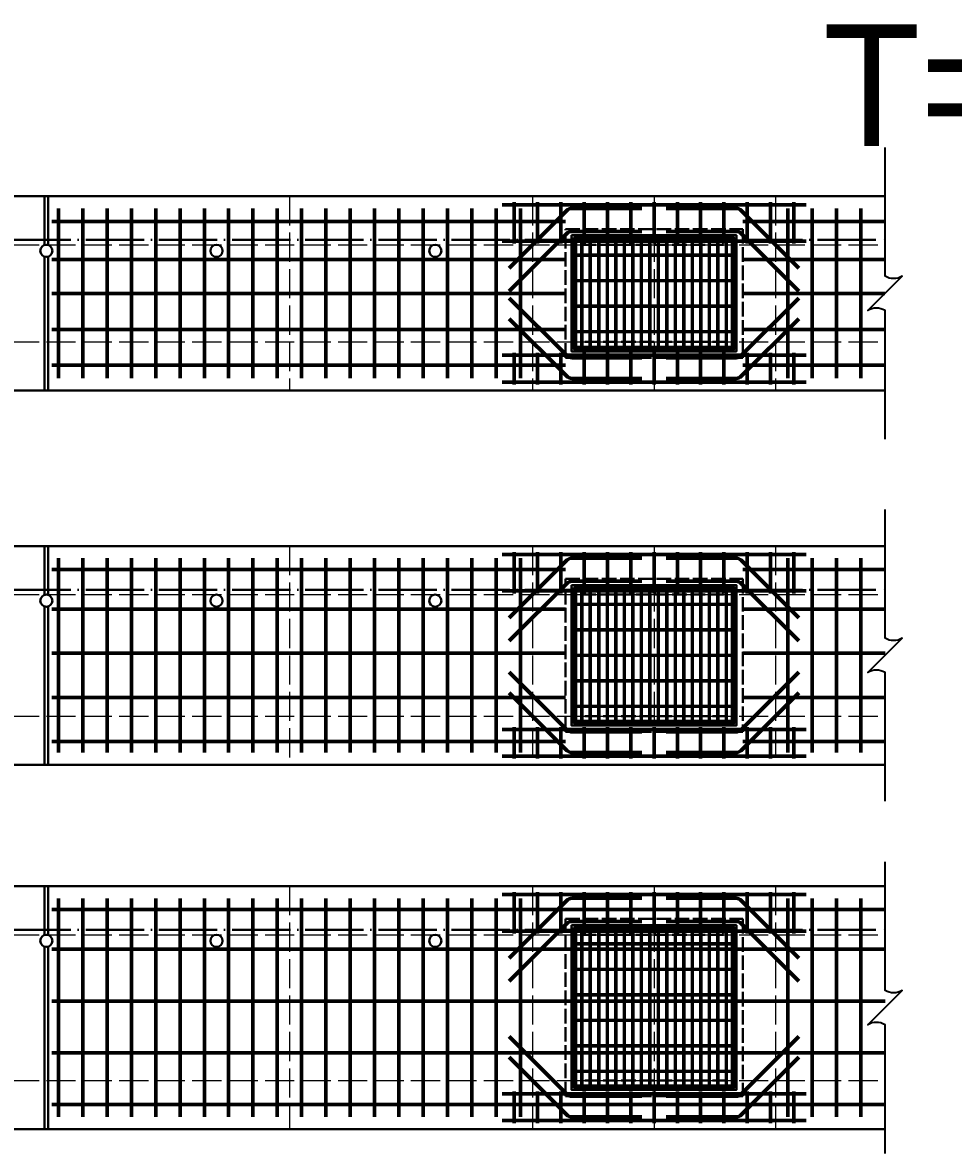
# Model space of a CAD drawing. Extents: x -2931 to 4779, y -2120 to 304.
# Drawn here: x 1997.1 to 2380, y -557.7 to -92.2 of the extents above; entities that cross this region are included whole.
import ezdxf

# ---------------------------------------------------------------- set-up
doc = ezdxf.new("R2010")
doc.units = 0
doc.header["$MEASUREMENT"] = 0
doc.linetypes.add('ACAD_ISO02W100', pattern=[15, 12, -3])
doc.linetypes.add('ACAD_ISO04W100', pattern=[30, 24, -3, 0, -3])
doc.layers.add('一、4.基本-隱藏', color=9, linetype='ACAD_ISO02W100', lineweight=20, plot=False)
doc.layers.add('三、3.文字-註解文字', color=2, linetype='Continuous')
for name, color, linetype, lineweight in [('二、1.繪圖-既有設施', 8, 'Continuous', 20), ('二、2.繪圖-施作項目', 181, 'Continuous', 30), ('二、5.繪圖-鋼筋', 60, 'Continuous', 50), ('二、6.繪圖-其他施作項目', 35, 'Continuous', 30)]:
    doc.layers.add(name, color=color, linetype=linetype, lineweight=lineweight)
doc.styles.add('註解文字', font='MS PGothic.ttf', dxfattribs={"height": 5})
pattern_1 = [(45, (1051.5, 0), (-2.65165, 2.65165), []), (45, (1052.384, 0), (-2.65165, 2.65165), []), (45, (1053.2678, 0), (-2.65165, 2.65165), []), (45, (1054.1517, 0), (-2.65165, 2.65165), [])]
pattern_2 = [(45, (936.5, -144), (-2.65165, 2.65165), []), (45, (937.384, -144), (-2.65165, 2.65165), []), (45, (938.2678, -144), (-2.65165, 2.65165), []), (45, (939.1517, -144), (-2.65165, 2.65165), [])]
pattern_3 = [(45, (821.5, -284), (-2.65165, 2.65165), []), (45, (822.384, -284), (-2.65165, 2.65165), []), (45, (823.2678, -284), (-2.65165, 2.65165), []), (45, (824.1517, -284), (-2.65165, 2.65165), [])]

msp = doc.modelspace()

# ---------------------------------------------------------------- hatches: boundary and pattern name
at = {"layer": '二、6.繪圖-其他施作項目'}
h = msp.add_hatch(color=256, dxfattribs=at)
h.dxf.hatch_style = 1
h.paths.add_polyline_path([(2222.961, -179.754), (2222.961, -227.554), (2290.761, -227.554), (2290.761, -179.754)])
h.paths.add_polyline_path([(2223.861, -180.654), (2289.861, -180.654), (2289.861, -226.654), (2223.861, -226.654)], flags=16)
h.paths.add_polyline_path([(2226.861, -183.654), (2286.861, -183.654), (2286.861, -223.654), (2226.861, -223.654)], flags=0)
h = msp.add_hatch(dxfattribs=at)
h.set_pattern_fill('ANSI34', color=256, scale=5)
h.set_pattern_definition(pattern_1)
h.paths.add_polyline_path([(2288.861, -188.154), (2288.861, -187.654), (2224.861, -187.654), (2224.861, -188.154)])
h = msp.add_hatch(dxfattribs=at)
h.set_pattern_fill('ANSI34', color=256, scale=5)
h.set_pattern_definition(pattern_1)
h.paths.add_polyline_path([(2224.861, -198.154), (2224.861, -198.654), (2288.861, -198.654), (2288.861, -198.154)])
h = msp.add_hatch(dxfattribs=at)
h.set_pattern_fill('ANSI34', color=256, scale=5)
h.set_pattern_definition(pattern_1)
h.paths.add_polyline_path([(2288.861, -209.154), (2288.861, -208.654), (2224.861, -208.654), (2224.861, -209.154)])
h = msp.add_hatch(dxfattribs=at)
h.set_pattern_fill('ANSI34', color=256, scale=5)
h.set_pattern_definition(pattern_1)
h.paths.add_polyline_path([(2224.861, -219.154), (2224.861, -219.654), (2288.861, -219.654), (2288.861, -219.154)])
h = msp.add_hatch(color=256, dxfattribs=at)
h.dxf.hatch_style = 1
h.paths.add_polyline_path([(2222.961, -381.554), (2290.761, -381.554), (2290.761, -323.754), (2222.961, -323.754)])
h.paths.add_polyline_path([(2223.861, -324.654), (2289.861, -324.654), (2289.861, -380.654), (2223.861, -380.654)], flags=16)
h = msp.add_hatch(dxfattribs=at)
h.set_pattern_fill('ANSI34', color=256, scale=5)
h.set_pattern_definition(pattern_2)
h.paths.add_polyline_path([(2288.861, -331.404), (2224.861, -331.404), (2224.861, -331.904), (2288.861, -331.904)])
h = msp.add_hatch(dxfattribs=at)
h.set_pattern_fill('ANSI34', color=256, scale=5)
h.set_pattern_definition(pattern_2)
h.paths.add_polyline_path([(2288.861, -341.904), (2224.861, -341.904), (2224.861, -342.404), (2288.861, -342.404)])
h = msp.add_hatch(dxfattribs=at)
h.set_pattern_fill('ANSI34', color=256, scale=5)
h.set_pattern_definition(pattern_2)
h.paths.add_polyline_path([(2288.861, -352.404), (2224.861, -352.404), (2224.861, -352.904), (2288.861, -352.904)])
h = msp.add_hatch(dxfattribs=at)
h.set_pattern_fill('ANSI34', color=256, scale=5)
h.set_pattern_definition(pattern_2)
h.paths.add_polyline_path([(2288.861, -362.904), (2224.861, -362.904), (2224.861, -363.404), (2288.861, -363.404)])
h = msp.add_hatch(dxfattribs=at)
h.set_pattern_fill('ANSI34', color=256, scale=5)
h.set_pattern_definition(pattern_2)
h.paths.add_polyline_path([(2288.861, -373.404), (2224.861, -373.404), (2224.861, -373.904), (2288.861, -373.904)])
h = msp.add_hatch(color=256, dxfattribs=at)
h.dxf.hatch_style = 1
h.paths.add_polyline_path([(2222.961, -531.554), (2290.761, -531.554), (2290.761, -463.754), (2222.961, -463.754)])
h.paths.add_polyline_path([(2223.861, -464.654), (2289.861, -464.654), (2289.861, -530.654), (2223.861, -530.654)], flags=16)
h = msp.add_hatch(dxfattribs=at)
h.set_pattern_fill('ANSI34', color=256, scale=5)
h.set_pattern_definition(pattern_3)
h.paths.add_polyline_path([(2288.861, -471.154), (2224.861, -471.154), (2224.861, -471.654), (2288.861, -471.654)])
h = msp.add_hatch(dxfattribs=at)
h.set_pattern_fill('ANSI34', color=256, scale=5)
h.set_pattern_definition(pattern_3)
h.paths.add_polyline_path([(2288.861, -481.654), (2224.861, -481.654), (2224.861, -482.154), (2288.861, -482.154)])
h = msp.add_hatch(dxfattribs=at)
h.set_pattern_fill('ANSI34', color=256, scale=5)
h.set_pattern_definition(pattern_3)
h.paths.add_polyline_path([(2288.861, -492.154), (2224.861, -492.154), (2224.861, -492.654), (2288.861, -492.654)])
h = msp.add_hatch(dxfattribs=at)
h.set_pattern_fill('ANSI34', color=256, scale=5)
h.set_pattern_definition(pattern_3)
h.paths.add_polyline_path([(2288.861, -502.654), (2224.861, -502.654), (2224.861, -503.154), (2288.861, -503.154)])
h = msp.add_hatch(dxfattribs=at)
h.set_pattern_fill('ANSI34', color=256, scale=5)
h.set_pattern_definition(pattern_3)
h.paths.add_polyline_path([(2288.861, -513.154), (2224.861, -513.154), (2224.861, -513.654), (2288.861, -513.654)])
h = msp.add_hatch(dxfattribs=at)
h.set_pattern_fill('ANSI34', color=256, scale=5)
h.set_pattern_definition(pattern_3)
h.paths.add_polyline_path([(2288.861, -523.654), (2224.861, -523.654), (2224.861, -524.154), (2288.861, -524.154)])

# ---------------------------------------------------------------- linework, layer by layer
at = {"layer": '一、4.基本-隱藏'}
for points in [[(2106.861, -163.654), (2106.861, -243.654)], [(2206.861, -163.654), (2206.861, -243.654)], [(2256.861, -163.654), (2256.861, -243.654)], [(2306.861, -163.654), (2306.861, -243.654)], [(2106.861, -307.654), (2106.861, -397.654)], [(2206.861, -307.654), (2206.861, -397.654)], [(2256.861, -307.654), (2256.861, -397.654)], [(2306.861, -307.654), (2306.861, -397.654)], [(2106.861, -447.654), (2106.861, -547.654)], [(2206.861, -447.654), (2206.861, -547.654)], [(2256.861, -447.654), (2256.861, -547.654)], [(2306.861, -447.654), (2306.861, -547.654)]]:
    msp.add_lwpolyline(points, dxfattribs=at)
at = {"layer": '三、3.文字-註解文字'}
for points in [[(2351.861, -263.654), (2351.861, -210.725, 0.2828427), (2344.79, -210.725), (2358.932, -196.583, -0.2828427), (2351.861, -196.583), (2351.861, -143.654)], [(2351.861, -412.654), (2351.861, -359.725, 0.2828427), (2344.79, -359.725), (2358.932, -345.583, -0.2828427), (2351.861, -345.583), (2351.861, -292.654)], [(2351.861, -557.654), (2351.861, -504.725, 0.2828427), (2344.79, -504.725), (2358.932, -490.583, -0.2828427), (2351.861, -490.583), (2351.861, -437.654)]]:
    msp.add_lwpolyline(points, format="xyb", dxfattribs=at)
at = {"layer": '二、1.繪圖-既有設施', "linetype": 'ACAD_ISO02W100'}
for points in [[(1661.861, -183.654), (2351.861, -183.654)], [(1661.861, -223.654), (2351.861, -223.654)], [(1661.861, -327.654), (2351.861, -327.654)], [(1661.861, -377.654), (2351.861, -377.654)], [(1661.861, -467.654), (2351.861, -467.654)], [(1661.861, -527.654), (2351.861, -527.654)]]:
    msp.add_lwpolyline(points, dxfattribs=at)
at = {"layer": '二、2.繪圖-施作項目'}
for points in [[(1661.861, -163.654), (2351.861, -163.654)], [(2006.111, -163.654), (2006.111, -183.769)], [(2007.611, -163.654), (2007.611, -183.769)], [(2006.111, -188.539), (2006.111, -243.654)], [(2007.611, -188.539), (2007.611, -243.654)], [(1661.861, -243.654), (2351.861, -243.654)], [(2006.111, -307.654), (2006.111, -327.769)], [(2007.611, -307.654), (2007.611, -327.769)], [(2006.111, -332.539), (2006.111, -397.654)], [(2007.611, -332.539), (2007.611, -397.654)], [(2006.111, -447.654), (2006.111, -467.769)], [(2007.611, -447.654), (2007.611, -467.769)], [(2006.111, -472.539), (2006.111, -547.654)], [(2007.611, -472.539), (2007.611, -547.654)]]:
    msp.add_lwpolyline(points, dxfattribs=at)
at = {"layer": '二、2.繪圖-施作項目', "linetype": 'ACAD_ISO04W100'}
for points in [[(1661.861, -181.654), (2351.861, -181.654)], [(1661.861, -325.654), (2351.861, -325.654)], [(1661.861, -465.654), (2351.861, -465.654)]]:
    msp.add_lwpolyline(points, dxfattribs=at)
at = {"layer": '二、2.繪圖-施作項目', "linetype": 'Continuous'}
for points in [[(1661.861, -307.654), (2351.861, -307.654)], [(1661.861, -397.654), (2351.861, -397.654)], [(1661.861, -447.654), (2351.861, -447.654)], [(1661.861, -547.654), (2351.861, -547.654)]]:
    msp.add_lwpolyline(points, dxfattribs=at)
at = {"layer": '二、5.繪圖-鋼筋'}
for points in [[(2194.361, -167.154), (2319.361, -167.154)], [(2199.361, -166.154), (2199.361, -183.154)], [(2208.944, -166.154), (2208.944, -183.154)], [(2218.527, -166.154), (2218.527, -183.154)], [(2228.111, -166.154), (2228.111, -183.154)], [(2237.694, -166.154), (2237.694, -183.154)], [(2247.277, -166.154), (2247.277, -183.154)], [(2256.861, -166.154), (2256.861, -183.154)], [(2266.444, -166.154), (2266.444, -183.154)], [(2276.027, -166.154), (2276.027, -183.154)], [(2285.611, -166.154), (2285.611, -183.154)], [(2295.194, -166.154), (2295.194, -183.154)], [(2304.777, -166.154), (2304.777, -183.154)], [(2314.361, -166.154), (2314.361, -183.154)], [(2011.861, -168.704), (2011.861, -238.604)], [(2021.861, -168.704), (2021.861, -238.604)], [(2031.861, -168.704), (2031.861, -238.604)], [(2041.861, -168.704), (2041.861, -238.604)], [(2051.861, -168.704), (2051.861, -238.604)], [(2061.861, -168.704), (2061.861, -238.604)], [(2071.861, -168.704), (2071.861, -238.604)], [(2081.861, -168.704), (2081.861, -238.604)], [(2091.861, -168.704), (2091.861, -238.604)], [(2101.861, -168.704), (2101.861, -238.604)], [(2111.861, -168.704), (2111.861, -238.604)], [(2121.861, -168.704), (2121.861, -238.604)], [(2131.861, -168.704), (2131.861, -238.604)], [(2141.861, -168.704), (2141.861, -238.604)], [(2151.861, -168.704), (2151.861, -238.604)], [(2161.861, -168.704), (2161.861, -238.604)], [(2171.861, -168.704), (2171.861, -238.604)], [(2181.861, -168.704), (2181.861, -238.604)], [(2191.861, -168.704), (2191.861, -238.604)], [(2201.861, -168.704), (2201.861, -238.604)], [(2311.861, -168.704), (2311.861, -238.604)], [(2321.861, -168.704), (2321.861, -238.604)], [(2331.861, -168.704), (2331.861, -238.604)], [(2341.861, -168.704), (2341.861, -238.604)], [(2009.111, -174.104), (2220.361, -174.104)], [(2293.361, -174.104), (2351.861, -174.104)], [(2194.361, -182.154), (2319.361, -182.154)], [(2009.111, -189.654), (2220.361, -189.654)], [(2293.361, -189.654), (2351.861, -189.654)], [(2009.111, -203.679), (2220.361, -203.679)], [(2293.361, -203.679), (2351.836, -203.679)], [(2009.111, -218.464), (2220.361, -218.464)], [(2293.361, -218.464), (2351.861, -218.464)], [(2194.361, -229.154), (2319.361, -229.154)], [(2199.361, -228.154), (2199.361, -241.154)], [(2208.944, -228.154), (2208.944, -241.154)], [(2218.527, -228.154), (2218.527, -241.154)], [(2228.111, -228.154), (2228.111, -241.154)], [(2237.694, -228.154), (2237.694, -241.154)], [(2247.277, -228.154), (2247.277, -241.154)], [(2256.861, -228.154), (2256.861, -241.154)], [(2266.444, -228.154), (2266.444, -241.154)], [(2276.027, -228.154), (2276.027, -241.154)], [(2285.611, -228.154), (2285.611, -241.154)], [(2295.194, -228.154), (2295.194, -241.154)], [(2304.777, -228.154), (2304.777, -241.154)], [(2314.361, -228.154), (2314.361, -241.154)], [(2009.111, -233.254), (2220.361, -233.254)], [(2293.361, -233.254), (2351.861, -233.254)], [(2194.361, -240.154), (2319.361, -240.154)], [(2194.361, -311.154), (2319.361, -311.154)], [(2199.361, -310.154), (2199.361, -327.154)], [(2208.944, -310.154), (2208.944, -327.154)], [(2218.527, -310.154), (2218.527, -327.154)], [(2228.111, -310.154), (2228.111, -327.154)], [(2237.694, -310.154), (2237.694, -327.154)], [(2247.277, -310.154), (2247.277, -327.154)], [(2256.861, -310.154), (2256.861, -327.154)], [(2266.444, -310.154), (2266.444, -327.154)], [(2276.027, -310.154), (2276.027, -327.154)], [(2285.611, -310.154), (2285.611, -327.154)], [(2295.194, -310.154), (2295.194, -327.154)], [(2304.777, -310.154), (2304.777, -327.154)], [(2314.361, -310.154), (2314.361, -327.154)], [(2194.361, -326.154), (2319.361, -326.154)], [(2194.361, -383.154), (2319.361, -383.154)], [(2199.361, -382.154), (2199.361, -395.154)], [(2208.944, -382.154), (2208.944, -395.154)], [(2218.527, -382.154), (2218.527, -395.154)], [(2228.111, -382.154), (2228.111, -395.154)], [(2237.694, -382.154), (2237.694, -395.154)], [(2247.277, -382.154), (2247.277, -395.154)], [(2256.861, -382.154), (2256.861, -395.154)], [(2266.444, -382.154), (2266.444, -395.154)], [(2276.027, -382.154), (2276.027, -395.154)], [(2285.611, -382.154), (2285.611, -395.154)], [(2295.194, -382.154), (2295.194, -395.154)], [(2304.777, -382.154), (2304.777, -395.154)], [(2314.361, -382.154), (2314.361, -395.154)], [(2194.361, -394.154), (2319.361, -394.154)], [(2194.361, -451.154), (2319.361, -451.154)], [(2199.361, -450.154), (2199.361, -467.154)], [(2208.944, -450.154), (2208.944, -467.154)], [(2218.527, -450.154), (2218.527, -467.154)], [(2228.111, -450.154), (2228.111, -467.154)], [(2237.694, -450.154), (2237.694, -467.154)], [(2247.277, -450.154), (2247.277, -467.154)], [(2256.861, -450.154), (2256.861, -467.154)], [(2266.444, -450.154), (2266.444, -467.154)], [(2276.027, -450.154), (2276.027, -467.154)], [(2285.611, -450.154), (2285.611, -467.154)], [(2295.194, -450.154), (2295.194, -467.154)], [(2304.777, -450.154), (2304.777, -467.154)], [(2314.361, -450.154), (2314.361, -467.154)], [(2194.361, -466.154), (2319.361, -466.154)], [(2194.361, -533.154), (2319.361, -533.154)], [(2199.361, -532.154), (2199.361, -545.154)], [(2208.944, -532.154), (2208.944, -545.154)], [(2218.527, -532.154), (2218.527, -545.154)], [(2228.111, -532.154), (2228.111, -545.154)], [(2237.694, -532.154), (2237.694, -545.154)], [(2247.277, -532.154), (2247.277, -545.154)], [(2256.861, -532.154), (2256.861, -545.154)], [(2266.444, -532.154), (2266.444, -545.154)], [(2276.027, -532.154), (2276.027, -545.154)], [(2285.611, -532.154), (2285.611, -545.154)], [(2295.194, -532.154), (2295.194, -545.154)], [(2304.777, -532.154), (2304.777, -545.154)], [(2314.361, -532.154), (2314.361, -545.154)], [(2194.361, -544.154), (2319.361, -544.154)]]:
    msp.add_lwpolyline(points, dxfattribs=at)
for points in [[(2251.861, -168.654), (2223.103, -168.654, 0.1989124), (2220.982, -169.533), (2197.281, -193.234)], [(2261.861, -168.654), (2290.618, -168.654, -0.1989124), (2292.739, -169.533), (2316.441, -193.234)], [(2251.861, -178.154), (2223.103, -178.154, 0.1989124), (2220.982, -179.033), (2197.281, -202.734)], [(2261.861, -178.154), (2290.618, -178.154, -0.1989124), (2292.739, -179.033), (2316.441, -202.734)], [(2251.861, -230.154), (2223.103, -230.154, -0.1989124), (2220.982, -229.276), (2197.281, -205.574)], [(2261.861, -230.154), (2290.618, -230.154, 0.1989124), (2292.739, -229.276), (2316.441, -205.574)], [(2251.861, -238.654), (2223.103, -238.654, -0.1989124), (2220.982, -237.776), (2197.281, -214.074)], [(2261.861, -238.654), (2290.618, -238.654, 0.1989124), (2292.739, -237.776), (2316.441, -214.074)], [(2251.861, -312.654), (2223.103, -312.654, 0.1989124), (2220.982, -313.533), (2197.281, -337.234)], [(2261.861, -312.654), (2290.618, -312.654, -0.1989124), (2292.739, -313.533), (2316.441, -337.234)], [(2251.861, -322.154), (2223.103, -322.154, 0.1989124), (2220.982, -323.033), (2197.281, -346.734)], [(2261.861, -322.154), (2290.618, -322.154, -0.1989124), (2292.739, -323.033), (2316.441, -346.734)], [(2251.861, -384.154), (2223.103, -384.154, -0.1989124), (2220.982, -383.276), (2197.281, -359.574)], [(2261.861, -384.154), (2290.618, -384.154, 0.1989124), (2292.739, -383.276), (2316.441, -359.574)], [(2251.861, -392.654), (2223.103, -392.654, -0.1989124), (2220.982, -391.776), (2197.281, -368.074)], [(2261.861, -392.654), (2290.618, -392.654, 0.1989124), (2292.739, -391.776), (2316.441, -368.074)], [(2251.861, -452.654), (2223.103, -452.654, 0.1989124), (2220.982, -453.533), (2197.281, -477.234)], [(2261.861, -452.654), (2290.618, -452.654, -0.1989124), (2292.739, -453.533), (2316.441, -477.234)], [(2251.861, -462.154), (2223.103, -462.154, 0.1989124), (2220.982, -463.033), (2197.281, -486.734)], [(2261.861, -462.154), (2290.618, -462.154, -0.1989124), (2292.739, -463.033), (2316.441, -486.734)], [(2251.861, -534.154), (2223.103, -534.154, -0.1989124), (2220.982, -533.276), (2197.281, -509.574)], [(2261.861, -534.154), (2290.618, -534.154, 0.1989124), (2292.739, -533.276), (2316.441, -509.574)], [(2251.861, -542.654), (2223.103, -542.654, -0.1989124), (2220.982, -541.776), (2197.281, -518.074)], [(2261.861, -542.654), (2290.618, -542.654, 0.1989124), (2292.739, -541.776), (2316.441, -518.074)]]:
    msp.add_lwpolyline(points, format="xyb", dxfattribs=at)
at = {"layer": '二、5.繪圖-鋼筋', "linetype": 'Continuous'}
for points in [[(2011.861, -312.654), (2011.861, -392.654)], [(2021.861, -312.654), (2021.861, -392.654)], [(2031.861, -312.654), (2031.861, -392.654)], [(2041.861, -312.654), (2041.861, -392.654)], [(2051.861, -312.654), (2051.861, -392.654)], [(2061.861, -312.654), (2061.861, -392.654)], [(2071.861, -312.654), (2071.861, -392.654)], [(2081.861, -312.654), (2081.861, -392.654)], [(2091.861, -312.654), (2091.861, -392.654)], [(2101.861, -312.654), (2101.861, -392.654)], [(2111.861, -312.654), (2111.861, -392.654)], [(2121.861, -312.654), (2121.861, -392.654)], [(2131.861, -312.654), (2131.861, -392.654)], [(2141.861, -312.654), (2141.861, -392.654)], [(2151.861, -312.654), (2151.861, -392.654)], [(2161.861, -312.654), (2161.861, -392.654)], [(2171.861, -312.654), (2171.861, -392.654)], [(2181.861, -312.654), (2181.861, -392.654)], [(2191.861, -312.654), (2191.861, -392.654)], [(2201.861, -312.654), (2201.861, -392.654)], [(2311.861, -312.654), (2311.861, -392.654)], [(2321.861, -312.654), (2321.861, -392.654)], [(2331.861, -312.654), (2331.861, -392.654)], [(2341.861, -312.654), (2341.861, -392.654)], [(2009.111, -317.284), (2220.361, -317.284)], [(2293.361, -317.284), (2351.861, -317.284)], [(2009.111, -333.654), (2220.361, -333.654)], [(2293.361, -333.654), (2351.861, -333.654)], [(2009.111, -351.794), (2220.361, -351.794)], [(2293.361, -351.794), (2351.861, -351.794)], [(2009.111, -369.934), (2220.361, -369.934)], [(2293.361, -369.934), (2351.861, -369.934)], [(2009.111, -388.074), (2220.361, -388.074)], [(2293.361, -388.074), (2351.861, -388.074)], [(2011.861, -452.704), (2011.861, -542.654)], [(2021.861, -452.704), (2021.861, -542.654)], [(2031.861, -452.704), (2031.861, -542.654)], [(2041.861, -452.704), (2041.861, -542.654)], [(2051.861, -452.704), (2051.861, -542.654)], [(2061.861, -452.704), (2061.861, -542.654)], [(2071.861, -452.704), (2071.861, -542.654)], [(2081.861, -452.704), (2081.861, -542.654)], [(2091.861, -452.704), (2091.861, -542.654)], [(2101.861, -452.704), (2101.861, -542.654)], [(2111.861, -452.704), (2111.861, -542.654)], [(2121.861, -452.704), (2121.861, -542.654)], [(2131.861, -452.704), (2131.861, -542.654)], [(2141.861, -452.704), (2141.861, -542.654)], [(2151.861, -452.704), (2151.861, -542.654)], [(2161.861, -452.704), (2161.861, -542.654)], [(2171.861, -452.704), (2171.861, -542.654)], [(2181.861, -452.704), (2181.861, -542.654)], [(2191.861, -452.704), (2191.861, -542.654)], [(2201.861, -452.704), (2201.861, -542.654)], [(2311.861, -452.704), (2311.861, -542.654)], [(2321.861, -452.704), (2321.861, -542.654)], [(2331.861, -452.704), (2331.861, -542.654)], [(2341.861, -452.704), (2341.861, -542.654)], [(2009.111, -457.284), (2351.861, -457.284)], [(2009.111, -473.644), (2351.861, -473.644)], [(2009.111, -494.954), (2351.861, -494.954)], [(2009.111, -516.264), (2351.861, -516.264)], [(2009.111, -537.574), (2351.861, -537.574)]]:
    msp.add_lwpolyline(points, dxfattribs=at)
at = {"layer": '二、6.繪圖-其他施作項目', "linetype": 'ACAD_ISO02W100', "ltscale": 0.5}
for points in [[(2220.361, -177.154), (2293.361, -177.154), (2293.361, -230.154), (2220.361, -230.154)], [(2226.861, -183.654), (2286.861, -183.654), (2286.861, -223.654), (2226.861, -223.654)], [(2220.361, -321.154), (2293.361, -321.154), (2293.361, -384.154), (2220.361, -384.154)], [(2226.861, -327.654), (2286.861, -327.654), (2286.861, -377.654), (2226.861, -377.654)], [(2220.361, -461.154), (2293.361, -461.154), (2293.361, -534.154), (2220.361, -534.154)], [(2226.861, -467.654), (2286.861, -467.654), (2286.861, -527.654), (2226.861, -527.654)]]:
    msp.add_lwpolyline(points, close=True, dxfattribs=at)
at = {"layer": '二、6.繪圖-其他施作項目'}
for points in [[(2222.961, -179.754), (2290.761, -179.754), (2290.761, -227.554), (2222.961, -227.554)], [(2223.861, -180.654), (2289.861, -180.654), (2289.861, -226.654), (2223.861, -226.654)], [(2224.361, -181.154), (2289.361, -181.154), (2289.361, -226.154), (2224.361, -226.154)], [(2222.961, -323.754), (2290.761, -323.754), (2290.761, -381.554), (2222.961, -381.554)], [(2223.861, -324.654), (2289.861, -324.654), (2289.861, -380.654), (2223.861, -380.654)], [(2224.361, -325.154), (2289.361, -325.154), (2289.361, -380.154), (2224.361, -380.154)], [(2222.961, -463.754), (2290.761, -463.754), (2290.761, -531.554), (2222.961, -531.554)], [(2223.861, -464.654), (2289.861, -464.654), (2289.861, -530.654), (2223.861, -530.654)], [(2224.361, -465.154), (2289.361, -465.154), (2289.361, -530.154), (2224.361, -530.154)]]:
    msp.add_lwpolyline(points, close=True, dxfattribs=at)
for points in [[(2224.361, -181.154), (2289.361, -181.154)], [(2224.361, -181.154), (2224.361, -226.154)], [(2224.861, -181.154), (2224.861, -226.154)], [(2288.861, -181.154), (2288.861, -226.154)], [(2289.361, -181.154), (2289.361, -226.154)], [(2224.861, -181.654), (2288.861, -181.654)], [(2226.861, -181.654), (2226.861, -187.654)], [(2227.361, -181.654), (2227.361, -187.654)], [(2230.361, -181.654), (2230.361, -187.654)], [(2230.861, -181.654), (2230.861, -187.654)], [(2233.861, -181.654), (2233.861, -187.654)], [(2234.361, -181.654), (2234.361, -187.654)], [(2237.361, -181.654), (2237.361, -187.654)], [(2237.861, -181.654), (2237.861, -187.654)], [(2240.861, -181.654), (2240.861, -187.654)], [(2241.361, -181.654), (2241.361, -187.654)], [(2244.361, -181.654), (2244.361, -187.654)], [(2244.861, -181.654), (2244.861, -187.654)], [(2247.861, -181.654), (2247.861, -187.654)], [(2248.361, -181.654), (2248.361, -187.654)], [(2251.361, -181.654), (2251.361, -187.654)], [(2251.861, -181.654), (2251.861, -187.654)], [(2254.861, -181.654), (2254.861, -187.654)], [(2255.361, -181.654), (2255.361, -187.654)], [(2258.361, -181.654), (2258.361, -187.654)], [(2258.861, -181.654), (2258.861, -187.654)], [(2261.861, -181.654), (2261.861, -187.654)], [(2262.361, -181.654), (2262.361, -187.654)], [(2265.361, -181.654), (2265.361, -187.654)], [(2265.861, -181.654), (2265.861, -187.654)], [(2268.861, -181.654), (2268.861, -187.654)], [(2269.361, -181.654), (2269.361, -187.654)], [(2272.361, -181.654), (2272.361, -187.654)], [(2272.861, -181.654), (2272.861, -187.654)], [(2275.861, -181.654), (2275.861, -187.654)], [(2276.361, -181.654), (2276.361, -187.654)], [(2279.361, -181.654), (2279.361, -187.654)], [(2279.861, -181.654), (2279.861, -187.654)], [(2282.861, -181.654), (2282.861, -187.654)], [(2283.361, -181.654), (2283.361, -187.654)], [(2286.361, -181.654), (2286.361, -187.654)], [(2286.861, -181.654), (2286.861, -187.654)], [(2224.861, -187.654), (2288.861, -187.654)], [(2224.861, -188.154), (2288.861, -188.154)], [(2226.861, -188.154), (2226.861, -198.154)], [(2227.361, -188.154), (2227.361, -198.154)], [(2230.361, -188.154), (2230.361, -198.154)], [(2230.861, -188.154), (2230.861, -198.154)], [(2233.861, -188.154), (2233.861, -198.154)], [(2234.361, -188.154), (2234.361, -198.154)], [(2237.361, -188.154), (2237.361, -198.154)], [(2237.861, -188.154), (2237.861, -198.154)], [(2240.861, -188.154), (2240.861, -198.154)], [(2241.361, -188.154), (2241.361, -198.154)], [(2244.361, -188.154), (2244.361, -198.154)], [(2244.861, -188.154), (2244.861, -198.154)], [(2247.861, -188.154), (2247.861, -198.154)], [(2248.361, -188.154), (2248.361, -198.154)], [(2251.361, -188.154), (2251.361, -198.154)], [(2251.861, -188.154), (2251.861, -198.154)], [(2254.861, -188.154), (2254.861, -198.154)], [(2255.361, -188.154), (2255.361, -198.154)], [(2258.361, -188.154), (2258.361, -198.154)], [(2258.861, -188.154), (2258.861, -198.154)], [(2261.861, -188.154), (2261.861, -198.154)], [(2262.361, -188.154), (2262.361, -198.154)], [(2265.361, -188.154), (2265.361, -198.154)], [(2265.861, -188.154), (2265.861, -198.154)], [(2268.861, -188.154), (2268.861, -198.154)], [(2269.361, -188.154), (2269.361, -198.154)], [(2272.361, -188.154), (2272.361, -198.154)], [(2272.861, -188.154), (2272.861, -198.154)], [(2275.861, -188.154), (2275.861, -198.154)], [(2276.361, -188.154), (2276.361, -198.154)], [(2279.361, -188.154), (2279.361, -198.154)], [(2279.861, -188.154), (2279.861, -198.154)], [(2282.861, -188.154), (2282.861, -198.154)], [(2283.361, -188.154), (2283.361, -198.154)], [(2286.361, -188.154), (2286.361, -198.154)], [(2286.861, -188.154), (2286.861, -198.154)], [(2224.861, -198.154), (2288.861, -198.154)], [(2224.861, -198.654), (2288.861, -198.654)], [(2226.861, -198.654), (2226.861, -208.654)], [(2227.361, -198.654), (2227.361, -208.654)], [(2230.361, -198.654), (2230.361, -208.654)], [(2230.861, -198.654), (2230.861, -208.654)], [(2233.861, -198.654), (2233.861, -208.654)], [(2234.361, -198.654), (2234.361, -208.654)], [(2237.361, -198.654), (2237.361, -208.654)], [(2237.861, -198.654), (2237.861, -208.654)], [(2240.861, -198.654), (2240.861, -208.654)], [(2241.361, -198.654), (2241.361, -208.654)], [(2244.361, -198.654), (2244.361, -208.654)], [(2244.861, -198.654), (2244.861, -208.654)], [(2247.861, -198.654), (2247.861, -208.654)], [(2248.361, -198.654), (2248.361, -208.654)], [(2251.361, -198.654), (2251.361, -208.654)], [(2251.861, -198.654), (2251.861, -208.654)], [(2254.861, -198.654), (2254.861, -208.654)], [(2255.361, -198.654), (2255.361, -208.654)], [(2258.361, -198.654), (2258.361, -208.654)], [(2258.861, -198.654), (2258.861, -208.654)], [(2261.861, -198.654), (2261.861, -208.654)], [(2262.361, -198.654), (2262.361, -208.654)], [(2265.361, -198.654), (2265.361, -208.654)], [(2265.861, -198.654), (2265.861, -208.654)], [(2268.861, -198.654), (2268.861, -208.654)], [(2269.361, -198.654), (2269.361, -208.654)], [(2272.361, -198.654), (2272.361, -208.654)], [(2272.861, -198.654), (2272.861, -208.654)], [(2275.861, -198.654), (2275.861, -208.654)], [(2276.361, -198.654), (2276.361, -208.654)], [(2279.361, -198.654), (2279.361, -208.654)], [(2279.861, -198.654), (2279.861, -208.654)], [(2282.861, -198.654), (2282.861, -208.654)], [(2283.361, -198.654), (2283.361, -208.654)], [(2286.361, -198.654), (2286.361, -208.654)], [(2286.861, -198.654), (2286.861, -208.654)], [(2224.861, -208.654), (2288.861, -208.654)], [(2224.861, -209.154), (2288.861, -209.154)], [(2226.861, -209.154), (2226.861, -219.154)], [(2227.361, -209.154), (2227.361, -219.154)], [(2230.361, -209.154), (2230.361, -219.154)], [(2230.861, -209.154), (2230.861, -219.154)], [(2233.861, -209.154), (2233.861, -219.154)], [(2234.361, -209.154), (2234.361, -219.154)], [(2237.361, -209.154), (2237.361, -219.154)], [(2237.861, -209.154), (2237.861, -219.154)], [(2240.861, -209.154), (2240.861, -219.154)], [(2241.361, -209.154), (2241.361, -219.154)], [(2244.361, -209.154), (2244.361, -219.154)], [(2244.861, -209.154), (2244.861, -219.154)], [(2247.861, -209.154), (2247.861, -219.154)], [(2248.361, -209.154), (2248.361, -219.154)], [(2251.361, -209.154), (2251.361, -219.154)], [(2251.861, -209.154), (2251.861, -219.154)], [(2254.861, -209.154), (2254.861, -219.154)], [(2255.361, -209.154), (2255.361, -219.154)], [(2258.361, -209.154), (2258.361, -219.154)], [(2258.861, -209.154), (2258.861, -219.154)], [(2261.861, -209.154), (2261.861, -219.154)], [(2262.361, -209.154), (2262.361, -219.154)], [(2265.361, -209.154), (2265.361, -219.154)], [(2265.861, -209.154), (2265.861, -219.154)], [(2268.861, -209.154), (2268.861, -219.154)], [(2269.361, -209.154), (2269.361, -219.154)], [(2272.361, -209.154), (2272.361, -219.154)], [(2272.861, -209.154), (2272.861, -219.154)], [(2275.861, -209.154), (2275.861, -219.154)], [(2276.361, -209.154), (2276.361, -219.154)], [(2279.361, -209.154), (2279.361, -219.154)], [(2279.861, -209.154), (2279.861, -219.154)], [(2282.861, -209.154), (2282.861, -219.154)], [(2283.361, -209.154), (2283.361, -219.154)], [(2286.361, -209.154), (2286.361, -219.154)], [(2286.861, -209.154), (2286.861, -219.154)], [(2224.861, -219.154), (2288.861, -219.154)], [(2224.861, -219.654), (2288.861, -219.654)], [(2226.861, -219.654), (2226.861, -225.654)], [(2227.361, -219.654), (2227.361, -225.654)], [(2230.361, -219.654), (2230.361, -225.654)], [(2230.861, -219.654), (2230.861, -225.654)], [(2233.861, -219.654), (2233.861, -225.654)], [(2234.361, -219.654), (2234.361, -225.654)], [(2237.361, -219.654), (2237.361, -225.654)], [(2237.861, -219.654), (2237.861, -225.654)], [(2240.861, -219.654), (2240.861, -225.654)], [(2241.361, -219.654), (2241.361, -225.654)], [(2244.361, -219.654), (2244.361, -225.654)], [(2244.861, -219.654), (2244.861, -225.654)], [(2247.861, -219.654), (2247.861, -225.654)], [(2248.361, -219.654), (2248.361, -225.654)], [(2251.361, -219.654), (2251.361, -225.654)], [(2251.861, -219.654), (2251.861, -225.654)], [(2254.861, -219.654), (2254.861, -225.654)], [(2255.361, -219.654), (2255.361, -225.654)], [(2258.361, -219.654), (2258.361, -225.654)], [(2258.861, -219.654), (2258.861, -225.654)], [(2261.861, -219.654), (2261.861, -225.654)], [(2262.361, -219.654), (2262.361, -225.654)], [(2265.361, -219.654), (2265.361, -225.654)], [(2265.861, -219.654), (2265.861, -225.654)], [(2268.861, -219.654), (2268.861, -225.654)], [(2269.361, -219.654), (2269.361, -225.654)], [(2272.361, -219.654), (2272.361, -225.654)], [(2272.861, -219.654), (2272.861, -225.654)], [(2275.861, -219.654), (2275.861, -225.654)], [(2276.361, -219.654), (2276.361, -225.654)], [(2279.361, -219.654), (2279.361, -225.654)], [(2279.861, -219.654), (2279.861, -225.654)], [(2282.861, -219.654), (2282.861, -225.654)], [(2283.361, -219.654), (2283.361, -225.654)], [(2286.361, -219.654), (2286.361, -225.654)], [(2286.861, -219.654), (2286.861, -225.654)], [(2224.361, -226.154), (2289.361, -226.154)], [(2224.861, -225.654), (2288.861, -225.654)], [(2224.361, -325.154), (2289.361, -325.154)], [(2224.361, -325.154), (2224.361, -380.154)], [(2224.861, -325.154), (2224.861, -380.154)], [(2224.861, -325.654), (2288.861, -325.654)], [(2226.861, -325.654), (2226.861, -331.404)], [(2227.361, -325.654), (2227.361, -331.404)], [(2230.361, -325.654), (2230.361, -331.404)], [(2230.861, -325.654), (2230.861, -331.404)], [(2233.861, -325.654), (2233.861, -331.404)], [(2234.361, -325.654), (2234.361, -331.404)], [(2237.361, -325.654), (2237.361, -331.404)], [(2237.861, -325.654), (2237.861, -331.404)], [(2240.861, -325.654), (2240.861, -331.404)], [(2241.361, -325.654), (2241.361, -331.404)], [(2244.361, -325.654), (2244.361, -331.404)], [(2244.861, -325.654), (2244.861, -331.404)], [(2247.861, -325.654), (2247.861, -331.404)], [(2248.361, -325.654), (2248.361, -331.404)], [(2251.361, -325.654), (2251.361, -331.404)], [(2251.861, -325.654), (2251.861, -331.404)], [(2254.861, -325.654), (2254.861, -331.404)], [(2255.361, -325.654), (2255.361, -331.404)], [(2258.361, -325.654), (2258.361, -331.404)], [(2258.861, -325.654), (2258.861, -331.404)], [(2261.861, -325.654), (2261.861, -331.404)], [(2262.361, -325.654), (2262.361, -331.404)], [(2265.361, -325.654), (2265.361, -331.404)], [(2265.861, -325.654), (2265.861, -331.404)], [(2268.861, -325.654), (2268.861, -331.404)], [(2269.361, -325.654), (2269.361, -331.404)], [(2272.361, -325.654), (2272.361, -331.404)], [(2272.861, -325.654), (2272.861, -331.404)], [(2275.861, -325.654), (2275.861, -331.404)], [(2276.361, -325.654), (2276.361, -331.404)], [(2279.361, -325.654), (2279.361, -331.404)], [(2279.861, -325.654), (2279.861, -331.404)], [(2282.861, -325.654), (2282.861, -331.404)], [(2283.361, -325.654), (2283.361, -331.404)], [(2286.361, -325.654), (2286.361, -331.404)], [(2286.861, -325.654), (2286.861, -331.404)], [(2288.861, -325.154), (2288.861, -380.154)], [(2289.361, -325.154), (2289.361, -380.154)], [(2224.861, -331.404), (2288.861, -331.404)], [(2224.861, -331.904), (2288.861, -331.904)], [(2226.861, -331.904), (2226.861, -341.904)], [(2227.361, -331.904), (2227.361, -341.904)], [(2230.361, -331.904), (2230.361, -341.904)], [(2230.861, -331.904), (2230.861, -341.904)], [(2233.861, -331.904), (2233.861, -341.904)], [(2234.361, -331.904), (2234.361, -341.904)], [(2237.361, -331.904), (2237.361, -341.904)], [(2237.861, -331.904), (2237.861, -341.904)], [(2240.861, -331.904), (2240.861, -341.904)], [(2241.361, -331.904), (2241.361, -341.904)], [(2244.361, -331.904), (2244.361, -341.904)], [(2244.861, -331.904), (2244.861, -341.904)], [(2247.861, -331.904), (2247.861, -341.904)], [(2248.361, -331.904), (2248.361, -341.904)], [(2251.361, -331.904), (2251.361, -341.904)], [(2251.861, -331.904), (2251.861, -341.904)], [(2254.861, -331.904), (2254.861, -341.904)], [(2255.361, -331.904), (2255.361, -341.904)], [(2258.361, -331.904), (2258.361, -341.904)], [(2258.861, -331.904), (2258.861, -341.904)], [(2261.861, -331.904), (2261.861, -341.904)], [(2262.361, -331.904), (2262.361, -341.904)], [(2265.361, -331.904), (2265.361, -341.904)], [(2265.861, -331.904), (2265.861, -341.904)], [(2268.861, -331.904), (2268.861, -341.904)], [(2269.361, -331.904), (2269.361, -341.904)], [(2272.361, -331.904), (2272.361, -341.904)], [(2272.861, -331.904), (2272.861, -341.904)], [(2275.861, -331.904), (2275.861, -341.904)], [(2276.361, -331.904), (2276.361, -341.904)], [(2279.361, -331.904), (2279.361, -341.904)], [(2279.861, -331.904), (2279.861, -341.904)], [(2282.861, -331.904), (2282.861, -341.904)], [(2283.361, -331.904), (2283.361, -341.904)], [(2286.361, -331.904), (2286.361, -341.904)], [(2286.861, -331.904), (2286.861, -341.904)], [(2224.861, -341.904), (2288.861, -341.904)], [(2224.861, -342.404), (2288.861, -342.404)], [(2226.861, -342.404), (2226.861, -352.404)], [(2227.361, -342.404), (2227.361, -352.404)], [(2230.361, -342.404), (2230.361, -352.404)], [(2230.861, -342.404), (2230.861, -352.404)], [(2233.861, -342.404), (2233.861, -352.404)], [(2234.361, -342.404), (2234.361, -352.404)], [(2237.361, -342.404), (2237.361, -352.404)], [(2237.861, -342.404), (2237.861, -352.404)], [(2240.861, -342.404), (2240.861, -352.404)], [(2241.361, -342.404), (2241.361, -352.404)], [(2244.361, -342.404), (2244.361, -352.404)], [(2244.861, -342.404), (2244.861, -352.404)], [(2247.861, -342.404), (2247.861, -352.404)], [(2248.361, -342.404), (2248.361, -352.404)], [(2251.361, -342.404), (2251.361, -352.404)], [(2251.861, -342.404), (2251.861, -352.404)], [(2254.861, -342.404), (2254.861, -352.404)], [(2255.361, -342.404), (2255.361, -352.404)], [(2258.361, -342.404), (2258.361, -352.404)], [(2258.861, -342.404), (2258.861, -352.404)], [(2261.861, -342.404), (2261.861, -352.404)], [(2262.361, -342.404), (2262.361, -352.404)], [(2265.361, -342.404), (2265.361, -352.404)], [(2265.861, -342.404), (2265.861, -352.404)], [(2268.861, -342.404), (2268.861, -352.404)], [(2269.361, -342.404), (2269.361, -352.404)], [(2272.361, -342.404), (2272.361, -352.404)], [(2272.861, -342.404), (2272.861, -352.404)], [(2275.861, -342.404), (2275.861, -352.404)], [(2276.361, -342.404), (2276.361, -352.404)], [(2279.361, -342.404), (2279.361, -352.404)], [(2279.861, -342.404), (2279.861, -352.404)], [(2282.861, -342.404), (2282.861, -352.404)], [(2283.361, -342.404), (2283.361, -352.404)], [(2286.361, -342.404), (2286.361, -352.404)], [(2286.861, -342.404), (2286.861, -352.404)], [(2224.861, -352.404), (2288.861, -352.404)], [(2224.861, -352.904), (2288.861, -352.904)], [(2226.861, -352.904), (2226.861, -362.904)], [(2227.361, -352.904), (2227.361, -362.904)], [(2230.361, -352.904), (2230.361, -362.904)], [(2230.861, -352.904), (2230.861, -362.904)], [(2233.861, -352.904), (2233.861, -362.904)], [(2234.361, -352.904), (2234.361, -362.904)], [(2237.361, -352.904), (2237.361, -362.904)], [(2237.861, -352.904), (2237.861, -362.904)], [(2240.861, -352.904), (2240.861, -362.904)], [(2241.361, -352.904), (2241.361, -362.904)], [(2244.361, -352.904), (2244.361, -362.904)], [(2244.861, -352.904), (2244.861, -362.904)], [(2247.861, -352.904), (2247.861, -362.904)], [(2248.361, -352.904), (2248.361, -362.904)], [(2251.361, -352.904), (2251.361, -362.904)], [(2251.861, -352.904), (2251.861, -362.904)], [(2254.861, -352.904), (2254.861, -362.904)], [(2255.361, -352.904), (2255.361, -362.904)], [(2258.361, -352.904), (2258.361, -362.904)], [(2258.861, -352.904), (2258.861, -362.904)], [(2261.861, -352.904), (2261.861, -362.904)], [(2262.361, -352.904), (2262.361, -362.904)], [(2265.361, -352.904), (2265.361, -362.904)], [(2265.861, -352.904), (2265.861, -362.904)], [(2268.861, -352.904), (2268.861, -362.904)], [(2269.361, -352.904), (2269.361, -362.904)], [(2272.361, -352.904), (2272.361, -362.904)], [(2272.861, -352.904), (2272.861, -362.904)], [(2275.861, -352.904), (2275.861, -362.904)], [(2276.361, -352.904), (2276.361, -362.904)], [(2279.361, -352.904), (2279.361, -362.904)], [(2279.861, -352.904), (2279.861, -362.904)], [(2282.861, -352.904), (2282.861, -362.904)], [(2283.361, -352.904), (2283.361, -362.904)], [(2286.361, -352.904), (2286.361, -362.904)], [(2286.861, -352.904), (2286.861, -362.904)], [(2224.861, -362.904), (2288.861, -362.904)], [(2224.861, -363.404), (2288.861, -363.404)], [(2226.861, -363.404), (2226.861, -373.404)], [(2227.361, -363.404), (2227.361, -373.404)], [(2230.361, -363.404), (2230.361, -373.404)], [(2230.861, -363.404), (2230.861, -373.404)], [(2233.861, -363.404), (2233.861, -373.404)], [(2234.361, -363.404), (2234.361, -373.404)], [(2237.361, -363.404), (2237.361, -373.404)], [(2237.861, -363.404), (2237.861, -373.404)], [(2240.861, -363.404), (2240.861, -373.404)], [(2241.361, -363.404), (2241.361, -373.404)], [(2244.361, -363.404), (2244.361, -373.404)], [(2244.861, -363.404), (2244.861, -373.404)], [(2247.861, -363.404), (2247.861, -373.404)], [(2248.361, -363.404), (2248.361, -373.404)], [(2251.361, -363.404), (2251.361, -373.404)], [(2251.861, -363.404), (2251.861, -373.404)], [(2254.861, -363.404), (2254.861, -373.404)], [(2255.361, -363.404), (2255.361, -373.404)], [(2258.361, -363.404), (2258.361, -373.404)], [(2258.861, -363.404), (2258.861, -373.404)], [(2261.861, -363.404), (2261.861, -373.404)], [(2262.361, -363.404), (2262.361, -373.404)], [(2265.361, -363.404), (2265.361, -373.404)], [(2265.861, -363.404), (2265.861, -373.404)], [(2268.861, -363.404), (2268.861, -373.404)], [(2269.361, -363.404), (2269.361, -373.404)], [(2272.361, -363.404), (2272.361, -373.404)], [(2272.861, -363.404), (2272.861, -373.404)], [(2275.861, -363.404), (2275.861, -373.404)], [(2276.361, -363.404), (2276.361, -373.404)], [(2279.361, -363.404), (2279.361, -373.404)], [(2279.861, -363.404), (2279.861, -373.404)], [(2282.861, -363.404), (2282.861, -373.404)], [(2283.361, -363.404), (2283.361, -373.404)], [(2286.361, -363.404), (2286.361, -373.404)], [(2286.861, -363.404), (2286.861, -373.404)], [(2224.861, -373.404), (2288.861, -373.404)], [(2224.861, -373.904), (2288.861, -373.904)], [(2226.861, -373.904), (2226.861, -379.654)], [(2227.361, -373.904), (2227.361, -379.654)], [(2230.361, -373.904), (2230.361, -379.654)], [(2230.861, -373.904), (2230.861, -379.654)], [(2233.861, -373.904), (2233.861, -379.654)], [(2234.361, -373.904), (2234.361, -379.654)], [(2237.361, -373.904), (2237.361, -379.654)], [(2237.861, -373.904), (2237.861, -379.654)], [(2240.861, -373.904), (2240.861, -379.654)], [(2241.361, -373.904), (2241.361, -379.654)], [(2244.361, -373.904), (2244.361, -379.654)], [(2244.861, -373.904), (2244.861, -379.654)], [(2247.861, -373.904), (2247.861, -379.654)], [(2248.361, -373.904), (2248.361, -379.654)], [(2251.361, -373.904), (2251.361, -379.654)], [(2251.861, -373.904), (2251.861, -379.654)], [(2254.861, -373.904), (2254.861, -379.654)], [(2255.361, -373.904), (2255.361, -379.654)], [(2258.361, -373.904), (2258.361, -379.654)], [(2258.861, -373.904), (2258.861, -379.654)], [(2261.861, -373.904), (2261.861, -379.654)], [(2262.361, -373.904), (2262.361, -379.654)], [(2265.361, -373.904), (2265.361, -379.654)], [(2265.861, -373.904), (2265.861, -379.654)], [(2268.861, -373.904), (2268.861, -379.654)], [(2269.361, -373.904), (2269.361, -379.654)], [(2272.361, -373.904), (2272.361, -379.654)], [(2272.861, -373.904), (2272.861, -379.654)], [(2275.861, -373.904), (2275.861, -379.654)], [(2276.361, -373.904), (2276.361, -379.654)], [(2279.361, -373.904), (2279.361, -379.654)], [(2279.861, -373.904), (2279.861, -379.654)], [(2282.861, -373.904), (2282.861, -379.654)], [(2283.361, -373.904), (2283.361, -379.654)], [(2286.361, -373.904), (2286.361, -379.654)], [(2286.861, -373.904), (2286.861, -379.654)], [(2224.361, -380.154), (2289.361, -380.154)], [(2224.861, -379.654), (2288.861, -379.654)], [(2224.361, -465.154), (2289.361, -465.154)], [(2224.361, -465.154), (2224.361, -530.154)], [(2224.861, -465.154), (2224.861, -530.154)], [(2288.861, -465.154), (2288.861, -530.154)], [(2289.361, -465.154), (2289.361, -530.154)], [(2224.861, -465.654), (2288.861, -465.654)], [(2226.861, -465.654), (2226.861, -471.154)], [(2227.361, -465.654), (2227.361, -471.154)], [(2230.361, -465.654), (2230.361, -471.154)], [(2230.861, -465.654), (2230.861, -471.154)], [(2233.861, -465.654), (2233.861, -471.154)], [(2234.361, -465.654), (2234.361, -471.154)], [(2237.361, -465.654), (2237.361, -471.154)], [(2237.861, -465.654), (2237.861, -471.154)], [(2240.861, -465.654), (2240.861, -471.154)], [(2241.361, -465.654), (2241.361, -471.154)], [(2244.361, -465.654), (2244.361, -471.154)], [(2244.861, -465.654), (2244.861, -471.154)], [(2247.861, -465.654), (2247.861, -471.154)], [(2248.361, -465.654), (2248.361, -471.154)], [(2251.361, -465.654), (2251.361, -471.154)], [(2251.861, -465.654), (2251.861, -471.154)], [(2254.861, -465.654), (2254.861, -471.154)], [(2255.361, -465.654), (2255.361, -471.154)], [(2258.361, -465.654), (2258.361, -471.154)], [(2258.861, -465.654), (2258.861, -471.154)], [(2261.861, -465.654), (2261.861, -471.154)], [(2262.361, -465.654), (2262.361, -471.154)], [(2265.361, -465.654), (2265.361, -471.154)], [(2265.861, -465.654), (2265.861, -471.154)], [(2268.861, -465.654), (2268.861, -471.154)], [(2269.361, -465.654), (2269.361, -471.154)], [(2272.361, -465.654), (2272.361, -471.154)], [(2272.861, -465.654), (2272.861, -471.154)], [(2275.861, -465.654), (2275.861, -471.154)], [(2276.361, -465.654), (2276.361, -471.154)], [(2279.361, -465.654), (2279.361, -471.154)], [(2279.861, -465.654), (2279.861, -471.154)], [(2282.861, -465.654), (2282.861, -471.154)], [(2283.361, -465.654), (2283.361, -471.154)], [(2286.361, -465.654), (2286.361, -471.154)], [(2286.861, -465.654), (2286.861, -471.154)], [(2224.861, -471.154), (2288.861, -471.154)], [(2224.861, -471.654), (2288.861, -471.654)], [(2226.861, -471.654), (2226.861, -481.654)], [(2227.361, -471.654), (2227.361, -481.654)], [(2230.361, -471.654), (2230.361, -481.654)], [(2230.861, -471.654), (2230.861, -481.654)], [(2233.861, -471.654), (2233.861, -481.654)], [(2234.361, -471.654), (2234.361, -481.654)], [(2237.361, -471.654), (2237.361, -481.654)], [(2237.861, -471.654), (2237.861, -481.654)], [(2240.861, -471.654), (2240.861, -481.654)], [(2241.361, -471.654), (2241.361, -481.654)], [(2244.361, -471.654), (2244.361, -481.654)], [(2244.861, -471.654), (2244.861, -481.654)], [(2247.861, -471.654), (2247.861, -481.654)], [(2248.361, -471.654), (2248.361, -481.654)], [(2251.361, -471.654), (2251.361, -481.654)], [(2251.861, -471.654), (2251.861, -481.654)], [(2254.861, -471.654), (2254.861, -481.654)], [(2255.361, -471.654), (2255.361, -481.654)], [(2258.361, -471.654), (2258.361, -481.654)], [(2258.861, -471.654), (2258.861, -481.654)], [(2261.861, -471.654), (2261.861, -481.654)], [(2262.361, -471.654), (2262.361, -481.654)], [(2265.361, -471.654), (2265.361, -481.654)], [(2265.861, -471.654), (2265.861, -481.654)], [(2268.861, -471.654), (2268.861, -481.654)], [(2269.361, -471.654), (2269.361, -481.654)], [(2272.361, -471.654), (2272.361, -481.654)], [(2272.861, -471.654), (2272.861, -481.654)], [(2275.861, -471.654), (2275.861, -481.654)], [(2276.361, -471.654), (2276.361, -481.654)], [(2279.361, -471.654), (2279.361, -481.654)], [(2279.861, -471.654), (2279.861, -481.654)], [(2282.861, -471.654), (2282.861, -481.654)], [(2283.361, -471.654), (2283.361, -481.654)], [(2286.361, -471.654), (2286.361, -481.654)], [(2286.861, -471.654), (2286.861, -481.654)], [(2224.861, -481.654), (2288.861, -481.654)], [(2224.861, -482.154), (2288.861, -482.154)], [(2226.861, -482.154), (2226.861, -492.154)], [(2227.361, -482.154), (2227.361, -492.154)], [(2230.361, -482.154), (2230.361, -492.154)], [(2230.861, -482.154), (2230.861, -492.154)], [(2233.861, -482.154), (2233.861, -492.154)], [(2234.361, -482.154), (2234.361, -492.154)], [(2237.361, -482.154), (2237.361, -492.154)], [(2237.861, -482.154), (2237.861, -492.154)], [(2240.861, -482.154), (2240.861, -492.154)], [(2241.361, -482.154), (2241.361, -492.154)], [(2244.361, -482.154), (2244.361, -492.154)], [(2244.861, -482.154), (2244.861, -492.154)], [(2247.861, -482.154), (2247.861, -492.154)], [(2248.361, -482.154), (2248.361, -492.154)], [(2251.361, -482.154), (2251.361, -492.154)], [(2251.861, -482.154), (2251.861, -492.154)], [(2254.861, -482.154), (2254.861, -492.154)], [(2255.361, -482.154), (2255.361, -492.154)], [(2258.361, -482.154), (2258.361, -492.154)], [(2258.861, -482.154), (2258.861, -492.154)], [(2261.861, -482.154), (2261.861, -492.154)], [(2262.361, -482.154), (2262.361, -492.154)], [(2265.361, -482.154), (2265.361, -492.154)], [(2265.861, -482.154), (2265.861, -492.154)], [(2268.861, -482.154), (2268.861, -492.154)], [(2269.361, -482.154), (2269.361, -492.154)], [(2272.361, -482.154), (2272.361, -492.154)], [(2272.861, -482.154), (2272.861, -492.154)], [(2275.861, -482.154), (2275.861, -492.154)], [(2276.361, -482.154), (2276.361, -492.154)], [(2279.361, -482.154), (2279.361, -492.154)], [(2279.861, -482.154), (2279.861, -492.154)], [(2282.861, -482.154), (2282.861, -492.154)], [(2283.361, -482.154), (2283.361, -492.154)], [(2286.361, -482.154), (2286.361, -492.154)], [(2286.861, -482.154), (2286.861, -492.154)], [(2224.861, -492.154), (2288.861, -492.154)], [(2224.861, -492.654), (2288.861, -492.654)], [(2226.861, -492.654), (2226.861, -502.654)], [(2227.361, -492.654), (2227.361, -502.654)], [(2230.361, -492.654), (2230.361, -502.654)], [(2230.861, -492.654), (2230.861, -502.654)], [(2233.861, -492.654), (2233.861, -502.654)], [(2234.361, -492.654), (2234.361, -502.654)], [(2237.361, -492.654), (2237.361, -502.654)], [(2237.861, -492.654), (2237.861, -502.654)], [(2240.861, -492.654), (2240.861, -502.654)], [(2241.361, -492.654), (2241.361, -502.654)], [(2244.361, -492.654), (2244.361, -502.654)], [(2244.861, -492.654), (2244.861, -502.654)], [(2247.861, -492.654), (2247.861, -502.654)], [(2248.361, -492.654), (2248.361, -502.654)], [(2251.361, -492.654), (2251.361, -502.654)], [(2251.861, -492.654), (2251.861, -502.654)], [(2254.861, -492.654), (2254.861, -502.654)], [(2255.361, -492.654), (2255.361, -502.654)], [(2258.361, -492.654), (2258.361, -502.654)], [(2258.861, -492.654), (2258.861, -502.654)], [(2261.861, -492.654), (2261.861, -502.654)], [(2262.361, -492.654), (2262.361, -502.654)], [(2265.361, -492.654), (2265.361, -502.654)], [(2265.861, -492.654), (2265.861, -502.654)], [(2268.861, -492.654), (2268.861, -502.654)], [(2269.361, -492.654), (2269.361, -502.654)], [(2272.361, -492.654), (2272.361, -502.654)], [(2272.861, -492.654), (2272.861, -502.654)], [(2275.861, -492.654), (2275.861, -502.654)], [(2276.361, -492.654), (2276.361, -502.654)], [(2279.361, -492.654), (2279.361, -502.654)], [(2279.861, -492.654), (2279.861, -502.654)], [(2282.861, -492.654), (2282.861, -502.654)], [(2283.361, -492.654), (2283.361, -502.654)], [(2286.361, -492.654), (2286.361, -502.654)], [(2286.861, -492.654), (2286.861, -502.654)], [(2224.861, -502.654), (2288.861, -502.654)], [(2224.861, -503.154), (2288.861, -503.154)], [(2226.861, -503.154), (2226.861, -513.154)], [(2227.361, -503.154), (2227.361, -513.154)], [(2230.361, -503.154), (2230.361, -513.154)], [(2230.861, -503.154), (2230.861, -513.154)], [(2233.861, -503.154), (2233.861, -513.154)], [(2234.361, -503.154), (2234.361, -513.154)], [(2237.361, -503.154), (2237.361, -513.154)], [(2237.861, -503.154), (2237.861, -513.154)], [(2240.861, -503.154), (2240.861, -513.154)], [(2241.361, -503.154), (2241.361, -513.154)], [(2244.361, -503.154), (2244.361, -513.154)], [(2244.861, -503.154), (2244.861, -513.154)], [(2247.861, -503.154), (2247.861, -513.154)], [(2248.361, -503.154), (2248.361, -513.154)], [(2251.361, -503.154), (2251.361, -513.154)], [(2251.861, -503.154), (2251.861, -513.154)], [(2254.861, -503.154), (2254.861, -513.154)], [(2255.361, -503.154), (2255.361, -513.154)], [(2258.361, -503.154), (2258.361, -513.154)], [(2258.861, -503.154), (2258.861, -513.154)], [(2261.861, -503.154), (2261.861, -513.154)], [(2262.361, -503.154), (2262.361, -513.154)], [(2265.361, -503.154), (2265.361, -513.154)], [(2265.861, -503.154), (2265.861, -513.154)], [(2268.861, -503.154), (2268.861, -513.154)], [(2269.361, -503.154), (2269.361, -513.154)], [(2272.361, -503.154), (2272.361, -513.154)], [(2272.861, -503.154), (2272.861, -513.154)], [(2275.861, -503.154), (2275.861, -513.154)], [(2276.361, -503.154), (2276.361, -513.154)], [(2279.361, -503.154), (2279.361, -513.154)], [(2279.861, -503.154), (2279.861, -513.154)], [(2282.861, -503.154), (2282.861, -513.154)], [(2283.361, -503.154), (2283.361, -513.154)], [(2286.361, -503.154), (2286.361, -513.154)], [(2286.861, -503.154), (2286.861, -513.154)], [(2224.861, -513.154), (2288.861, -513.154)], [(2224.861, -513.654), (2288.861, -513.654)], [(2226.861, -513.654), (2226.861, -523.654)], [(2227.361, -513.654), (2227.361, -523.654)], [(2230.361, -513.654), (2230.361, -523.654)], [(2230.861, -513.654), (2230.861, -523.654)], [(2233.861, -513.654), (2233.861, -523.654)], [(2234.361, -513.654), (2234.361, -523.654)], [(2237.361, -513.654), (2237.361, -523.654)], [(2237.861, -513.654), (2237.861, -523.654)], [(2240.861, -513.654), (2240.861, -523.654)], [(2241.361, -513.654), (2241.361, -523.654)], [(2244.361, -513.654), (2244.361, -523.654)], [(2244.861, -513.654), (2244.861, -523.654)], [(2247.861, -513.654), (2247.861, -523.654)], [(2248.361, -513.654), (2248.361, -523.654)], [(2251.361, -513.654), (2251.361, -523.654)], [(2251.861, -513.654), (2251.861, -523.654)], [(2254.861, -513.654), (2254.861, -523.654)], [(2255.361, -513.654), (2255.361, -523.654)], [(2258.361, -513.654), (2258.361, -523.654)], [(2258.861, -513.654), (2258.861, -523.654)], [(2261.861, -513.654), (2261.861, -523.654)], [(2262.361, -513.654), (2262.361, -523.654)], [(2265.361, -513.654), (2265.361, -523.654)], [(2265.861, -513.654), (2265.861, -523.654)], [(2268.861, -513.654), (2268.861, -523.654)], [(2269.361, -513.654), (2269.361, -523.654)], [(2272.361, -513.654), (2272.361, -523.654)], [(2272.861, -513.654), (2272.861, -523.654)], [(2275.861, -513.654), (2275.861, -523.654)], [(2276.361, -513.654), (2276.361, -523.654)], [(2279.361, -513.654), (2279.361, -523.654)], [(2279.861, -513.654), (2279.861, -523.654)], [(2282.861, -513.654), (2282.861, -523.654)], [(2283.361, -513.654), (2283.361, -523.654)], [(2286.361, -513.654), (2286.361, -523.654)], [(2286.861, -513.654), (2286.861, -523.654)], [(2224.861, -523.654), (2288.861, -523.654)], [(2224.861, -524.154), (2288.861, -524.154)], [(2226.861, -524.154), (2226.861, -529.654)], [(2227.361, -524.154), (2227.361, -529.654)], [(2230.361, -524.154), (2230.361, -529.654)], [(2230.861, -524.154), (2230.861, -529.654)], [(2233.861, -524.154), (2233.861, -529.654)], [(2234.361, -524.154), (2234.361, -529.654)], [(2237.361, -524.154), (2237.361, -529.654)], [(2237.861, -524.154), (2237.861, -529.654)], [(2240.861, -524.154), (2240.861, -529.654)], [(2241.361, -524.154), (2241.361, -529.654)], [(2244.361, -524.154), (2244.361, -529.654)], [(2244.861, -524.154), (2244.861, -529.654)], [(2247.861, -524.154), (2247.861, -529.654)], [(2248.361, -524.154), (2248.361, -529.654)], [(2251.361, -524.154), (2251.361, -529.654)], [(2251.861, -524.154), (2251.861, -529.654)], [(2254.861, -524.154), (2254.861, -529.654)], [(2255.361, -524.154), (2255.361, -529.654)], [(2258.361, -524.154), (2258.361, -529.654)], [(2258.861, -524.154), (2258.861, -529.654)], [(2261.861, -524.154), (2261.861, -529.654)], [(2262.361, -524.154), (2262.361, -529.654)], [(2265.361, -524.154), (2265.361, -529.654)], [(2265.861, -524.154), (2265.861, -529.654)], [(2268.861, -524.154), (2268.861, -529.654)], [(2269.361, -524.154), (2269.361, -529.654)], [(2272.361, -524.154), (2272.361, -529.654)], [(2272.861, -524.154), (2272.861, -529.654)], [(2275.861, -524.154), (2275.861, -529.654)], [(2276.361, -524.154), (2276.361, -529.654)], [(2279.361, -524.154), (2279.361, -529.654)], [(2279.861, -524.154), (2279.861, -529.654)], [(2282.861, -524.154), (2282.861, -529.654)], [(2283.361, -524.154), (2283.361, -529.654)], [(2286.361, -524.154), (2286.361, -529.654)], [(2286.861, -524.154), (2286.861, -529.654)], [(2224.361, -530.154), (2289.361, -530.154)], [(2224.861, -529.654), (2288.861, -529.654)]]:
    msp.add_lwpolyline(points, dxfattribs=at)
for centre in [(2006.861, -186.154), (2076.861, -186.154), (2166.861, -186.154), (2006.861, -330.154), (2076.861, -330.154), (2166.861, -330.154), (2006.861, -470.154), (2076.861, -470.154), (2166.861, -470.154)]:
    msp.add_circle(centre, 2.5, dxfattribs=at)

# ---------------------------------------------------------------- texts
at = {"layer": '三、3.文字-註解文字', "insert": (2401.861, -143.654), "char_height": 50, "attachment_point": 8, "style": '註解文字'}
msp.add_mtext_dynamic_manual_height_columns('{\\fMS PGothic|b0|i0|c128|p34;T=13}', width=517.09185, gutter_width=25, heights=[0], dxfattribs=at)

doc.saveas('drawing.dxf')
